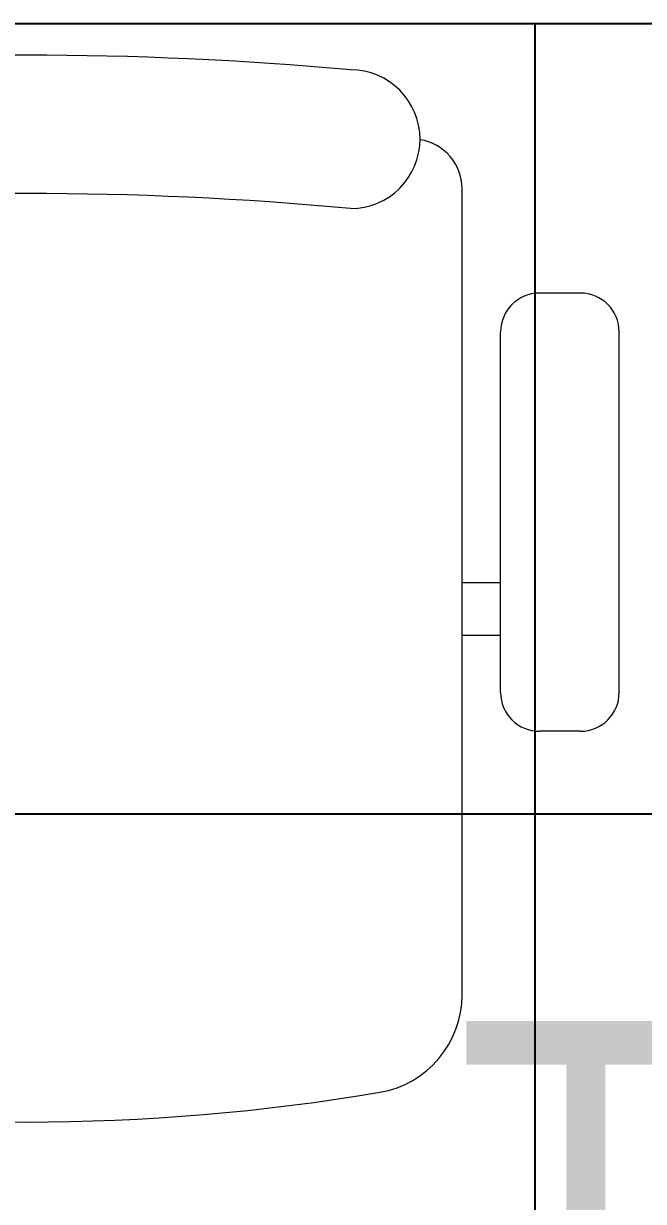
# Model space of a CAD drawing. Extents: x -178977 to 231842, y -29287 to 19916.
# Drawn here: x 26817 to 27131, y -3406 to -2810 of the extents above; entities that cross this region are included whole.
import ezdxf
from ezdxf import colors
from ezdxf.entities.mleader import LeaderData, LeaderLine
from ezdxf.math import Vec2, Vec3

# ---------------------------------------------------------------- set-up
doc = ezdxf.new("R2010")
doc.units = 0
doc.header["$LTSCALE"] = 0.25
doc.linetypes.add('DASHDOT', pattern=[25.4, 12.7, -6.35, 0, -6.35])
for name, color, linetype, lineweight in [('01-First Floor-FUR$0$Aluminum', 251, 'Continuous', 5), ('01-First Floor-FUR$0$LOADING', 253, 'Continuous', 5), ('01-First Floor-FUR$0$Walls', 251, 'Continuous', 5), ('E-LITE-CIRC', 6, 'Continuous', 25), ('E-LITE-CLNG-CNDT', 6, 'DASHDOT', 35)]:
    doc.layers.add(name, color=color, linetype=linetype, lineweight=lineweight)
doc.layers.add('01-First Floor-FUR$0$FALSE CEILING', color=251, linetype='Continuous')
doc.styles.add('DC_SIMPLEX', font='SIMPLEX.shx', dxfattribs={"width": 0.7})

# ---------------------------------------------------------------- blocks, each defined once
blk = doc.blocks.new('01-First Floor-FUR$0$GF21018-P')
at = {"color": 0}
for p, q in [((-0.2207, 0.47563), (-0.2207, 0.0675)), ((-0.2806, 0.34221), (-0.25983, 0.34221)), ((-0.30021, 0.32259), (-0.30021, 0.14)), ((-0.24021, 0.32259), (-0.24021, 0.14)), ((-0.24021, 0.29372), (-0.2207, 0.29372)), ((-0.24021, 0.26708), (-0.2207, 0.26708)), ((-0.2806, 0.12039), (-0.25983, 0.12039))]:
    blk.add_line(p, q, dxfattribs=at)
for centre, radius, start, end in [((-0.0001, -0.52948), 1.06948, 80.36712, 99.63288), ((-0.1707, 0.47563), 0.05, 99.63288, 180), ((-0.2806, 0.32259), 0.01962, 90, 180), ((-0.25983, 0.32259), 0.01962, 360, 90), ((-0.2806, 0.14), 0.01962, 180, 270), ((-0.25983, 0.14), 0.01962, 270, 360), ((-0.16429, 0.0425), 0.03511, 90, 270), ((0, 1.84674), 1.77674, 264.69456, 275.30527), ((-0.1957, 0.0675), 0.025, 180, 261.47208), ((0, 1.83136), 1.83136, 264.85322, 275.14698)]:
    blk.add_arc(centre, radius, start, end, dxfattribs=at)
blk = doc.blocks.new('01-First Floor-FUR$0$A$C37be4daf')
at = {"layer": '01-First Floor-FUR$0$Aluminum'}
blk.add_line((1416.01, 598.24), (216.01, 598.24), dxfattribs=at)
blk = doc.blocks.new('01-First Floor-FUR')
at = {"layer": '01-First Floor-FUR$0$FALSE CEILING', "linetype": 'Continuous'}
for p, q in [((27076, -6810), (27076, -2810)), ((25876, -3210), (29376, -3210))]:
    blk.add_line(p, q, dxfattribs=at)
at = {"layer": '01-First Floor-FUR$0$FALSE CEILING'}
blk.add_lwpolyline([(29376, -6810), (25876, -6810), (25876, -2810), (29376, -2810)], close=True, dxfattribs=at)
at = {"layer": '01-First Floor-FUR$0$Walls'}
blk.add_line((29376, -2810), (25876, -2810), dxfattribs=at)
at = {"rotation": 180}
blk.add_blockref('01-First Floor-FUR$0$A$C37be4daf', (27481.38, -2211.76), dxfattribs=at)
at = {"layer": '01-First Floor-FUR$0$LOADING', "extrusion": (2.24021e-05, 7.77426e-06, 1), "xscale": 1000, "yscale": 1000, "zscale": 1000, "rotation": 179.9985892349693}
blk.add_blockref('01-First Floor-FUR$0$GF21018-P', (26818.37, -2826.03, 0.46), dxfattribs=at)
blk = doc.blocks.new('ARR0W')
at = {"color": 45}
blk.add_ellipse((0, 0), major_axis=(0.4, 0), ratio=0.4, dxfattribs=at)
at = {"color": 45, "ltscale": 0.5}
blk.add_solid([(-1.4, 0.1667), (-0.4, 0), (-1.4, -0.1667)], dxfattribs=at)

msp = doc.modelspace()

# ---------------------------------------------------------------- block references
at = {"layer": 'E-LITE-CLNG-CNDT'}
msp.add_blockref('01-First Floor-FUR', (0, 0), dxfattribs=at)

# ---------------------------------------------------------------- leaders
at = {"layer": 'E-LITE-CIRC'}
ml = msp.add_multileader_mtext('Standard', dxfattribs=at)
ml.set_content('{\\Fdc_el_romans|c0;\\W0.8;TO\\Fromans|c0; \\Fsimplex|c0;UPP-F1/S20}', color=256, style='DC_SIMPLEX')
ml.set_leader_properties()
ml.set_arrow_properties(name='ARR0W')
ml.build(insert=Vec2(0, 0))
ml.multileader.update_dxf_attribs({"dogleg_length": 200, "arrow_head_size": 140, "scale": 100})
ctx = ml.context
ctx.base_point, ctx.scale, ctx.char_height, ctx.arrow_head_size, ctx.landing_gap_size, ctx.plane_origin, ctx.plane_x_axis, ctx.plane_y_axis = Vec3(26896.39, -3448.24, 0), 100, 200, 140, 140, Vec3(42294.98, -9990.93, 0), Vec3(1, 0.000001, 0), Vec3(-0.000001, 1, 0)
notes = []
notes.append((ctx, [(0, (1, 1, 0), (26787.6, -3448.24, 0), (1, 0.000001, 0), 108.79, [(0, [(25801, -3952.93, 0)], 0, [])])]))
ctx.mtext.insert, ctx.mtext.text_direction, ctx.mtext.rotation, ctx.mtext.flow_direction = Vec3(27036.39, -3314.91, 0), Vec3(1, 0.000001, 0), 0.000001, 5
for ctx, leaders in notes:
    for number, flags, end, landing, length, lines in leaders:
        leader = LeaderData()
        leader.index, (leader.has_last_leader_line, leader.has_dogleg_vector, leader.attachment_direction) = number, flags
        leader.last_leader_point, leader.dogleg_vector, leader.dogleg_length = Vec3(end), Vec3(landing), length
        for number, points, colour, breaks in lines:
            line = LeaderLine()
            line.index, line.vertices, line.color, line.breaks = number, Vec3.list(points), colors.encode_raw_color(colour), breaks
            leader.lines.append(line)
        ctx.leaders.append(leader)

doc.saveas('drawing.dxf')
